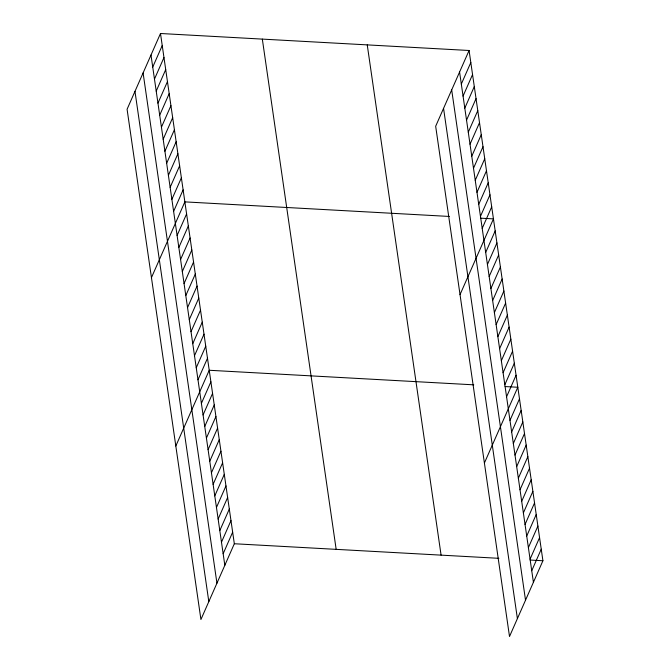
<?xml version="1.0" encoding="UTF-8"?>
<svg xmlns="http://www.w3.org/2000/svg" width="670" height="670" viewBox="0 0 670 670"><rect width="100%" height="100%" fill="white"/><g stroke="black" fill="none" stroke-linecap="round" stroke-linejoin="round"><path stroke-width="1" d="M160.49 33.5L127.082 109.252L200.925 619.507L234.333 543.747L160.49 33.5L469.075 50.493L542.918 560.748L509.51 636.5L435.668 126.253L469.075 50.493M152.727 67.075L162.232 45.526M154.469 79.102L163.974 57.553M156.211 91.128L165.716 69.579M157.952 103.155L167.458 81.606M159.695 115.19L169.192 93.632M161.428 127.216L170.934 105.667M163.17 139.243L172.676 117.694M164.912 151.269L174.418 129.72M166.654 163.296L176.16 141.747M168.396 175.322L177.902 153.773M170.138 187.349L179.635 165.8M171.872 199.375L181.377 177.826M173.614 211.402L183.119 189.853M151.445 277.64L184.861 201.879L449.386 216.452M177.098 235.455L186.603 213.906M178.84 247.49L188.345 225.941M180.582 259.516L190.079 237.967M182.315 271.543L191.821 249.994M184.057 283.569L193.563 262.02M185.799 295.596L195.305 274.047M187.541 307.622L197.047 286.073M189.283 319.649L198.781 298.1M191.017 331.675L200.523 310.126M192.759 343.702L202.265 322.153M194.501 355.728L204.007 334.179M196.243 367.763L205.749 346.214M197.985 379.79L207.491 358.241M175.816 446.019L209.224 370.267L473.749 384.831M201.394 403.382L210.899 381.833M203.069 414.948L212.574 393.399M204.744 426.514L214.249 404.965M206.419 438.08L215.924 416.531M208.094 449.645L217.599 428.097M209.769 461.211L219.266 439.662M211.435 472.777L220.941 451.228M213.11 484.343L222.616 462.794M214.785 495.909L224.291 474.352M216.46 507.466L225.966 485.918M218.135 519.032L227.641 497.483M219.81 530.598L229.316 509.049M221.485 542.164L230.983 520.615M223.152 553.73L232.658 532.181M461.312 84.068L470.817 62.519M463.054 96.095L472.559 74.546M464.796 108.13L474.301 86.572M466.538 120.156L476.043 98.607M468.28 132.183L477.785 110.634M470.022 144.209L479.519 122.66M471.755 156.236L481.261 134.687M473.497 168.262L483.003 146.713M475.239 180.289L484.745 158.74M476.981 192.315L486.487 170.766M478.723 204.342L488.221 182.793M480.457 216.368L489.963 194.819M482.199 228.395L491.705 206.846M460.03 294.632L493.447 218.881L480.717 218.177M485.683 252.456L495.189 230.907M487.425 264.483L496.931 242.934M489.167 276.509L498.664 254.96M490.901 288.536L500.406 266.987M492.643 300.562L502.148 279.013M494.385 312.589L503.89 291.04M496.127 324.615L505.632 303.066M497.869 336.642L507.374 315.093M499.611 348.668L509.108 327.119M501.344 360.703L510.85 339.154M503.086 372.729L512.592 351.18M504.828 384.756L514.334 363.207M506.57 396.782L516.076 375.234M484.402 463.012L517.809 387.26L505.088 386.557M509.979 420.375L519.485 398.826M511.654 431.941L521.159 410.392M513.329 443.506L522.834 421.958M515.004 455.072L524.51 433.524M516.679 466.638L526.184 445.089M518.354 478.204L527.86 456.655M520.029 489.77L529.526 468.221M521.695 501.336L531.201 479.787M523.37 512.902L532.876 491.353M525.045 524.468L534.551 502.919M526.721 536.034L536.226 514.485M528.395 547.599L537.901 526.051M530.07 559.165L539.568 537.616M531.737 570.731L541.243 549.182M234.333 543.747L498.857 558.319M530.188 560.045L542.918 560.748M459.578 72.042L533.412 582.297M451.689 89.931L525.523 600.178M443.557 108.364L517.399 618.611M367.244 44.89L441.086 555.137M262.33 39.111L336.164 549.358M150.993 55.049L224.827 565.296M143.095 72.938L216.938 583.185M134.971 91.371L208.814 601.618"/></g></svg>
